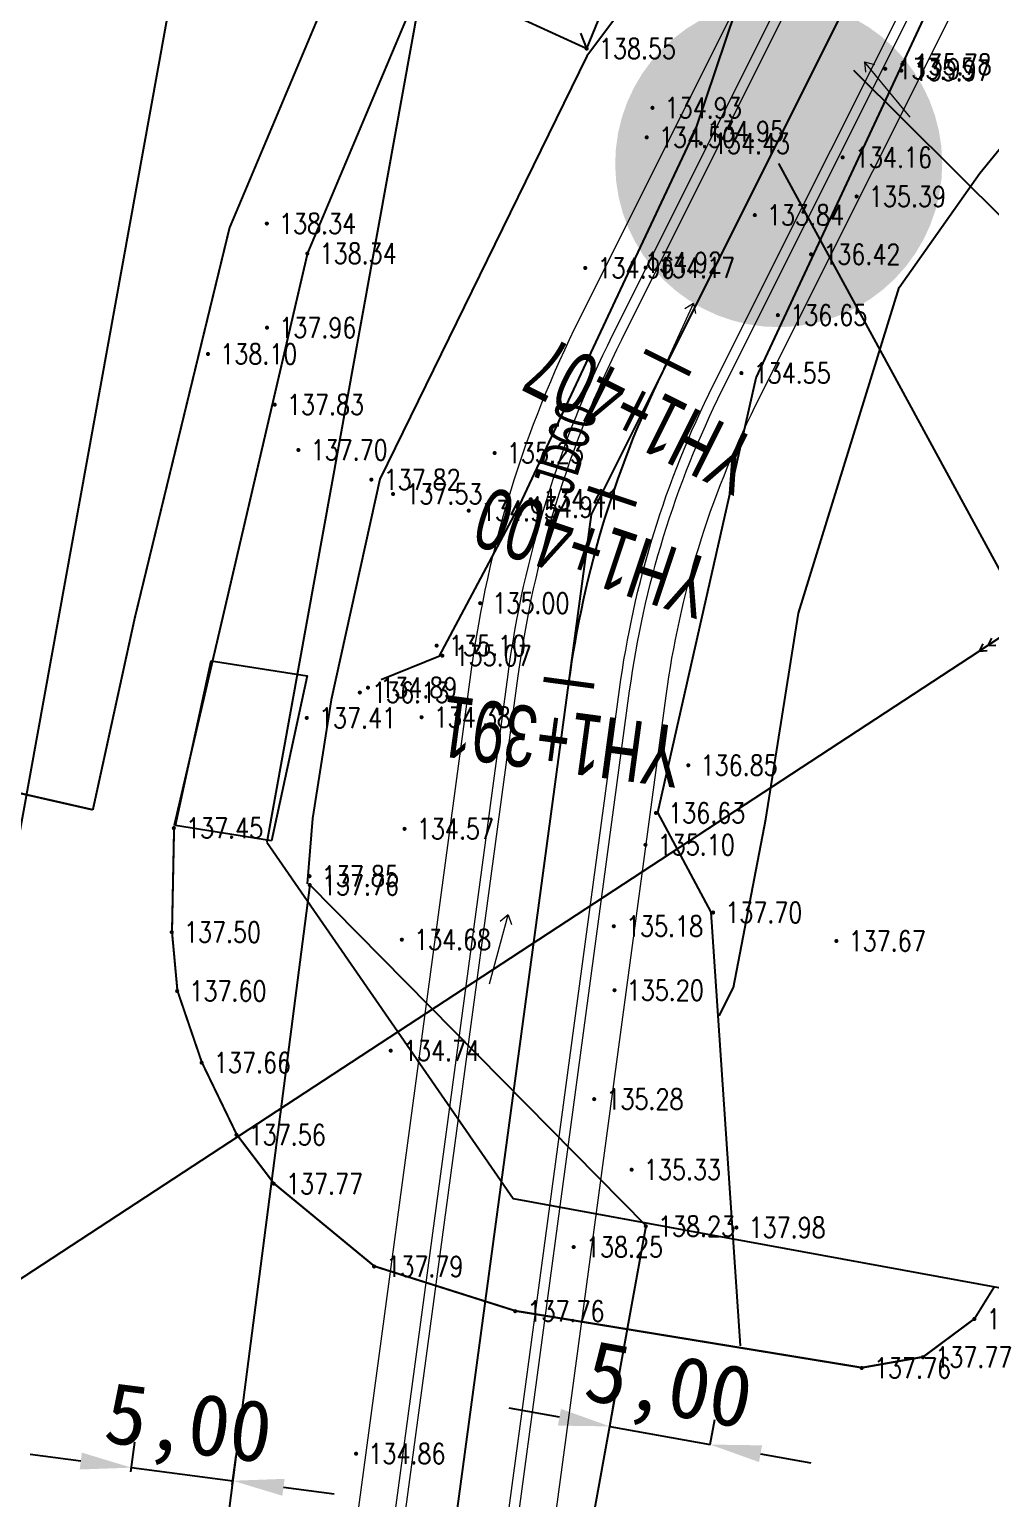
# Model space of a CAD drawing. Extents: x 529262 to 576451, y 2694391 to 2717535.
# Drawn here: x 562910.1 to 562957.1, y 2710312.2 to 2710384.1 of the extents above; entities that cross this region are included whole.
import ezdxf
from ezdxf.enums import TextEntityAlignment as Align
from ezdxf.xclip import XClip

# ---------------------------------------------------------------- set-up
doc = ezdxf.new("R2010")
doc.units = 0
doc.header["$XCLIPFRAME"] = 0
doc.linetypes.add('DASHED', pattern=[19.049999999999997, 12.7, -6.35])
for name, color, linetype in [('DLSS', 4, 'Continuous'), ('DMTZ', 8, 'Continuous'), ('GCD', 8, 'Continuous'), ('GPSCOMMON', 7, 'Continuous'), ('GXYZ', 8, 'Continuous'), ('JMD', 8, 'Continuous'), ('PP-COM', 7, 'Continuous'), ('RD-中线', 40, 'Continuous'), ('RD-红线', 7, 'Continuous'), ('交点标注', 3, 'Continuous'), ('桩号标注_YH', 2, 'Continuous'), ('道路中线_04护管挡墙', 7, 'Continuous')]:
    doc.layers.add(name, color=color, linetype=linetype)
doc.layers.add('SXSS', color=5, linetype='Continuous', lineweight=0)
doc.styles.add('EICAD', font='fsdb_e.shx', dxfattribs={"width": 0.707, "height": 2, "bigfont": 'tjhzf.shx'})
doc.styles.add('HZ', font='rs.shx', dxfattribs={"width": 0.8, "bigfont": 'hztxt.shx'})
doc.styles.add('JieTuHzTxt', font='smsim.shx', dxfattribs={"width": 0.7, "bigfont": 'smfs.shx'})
doc.styles.get("Standard").update_dxf_attribs({"font": '', "height": 2.5, "bigfont": 'smfs.shx'})
doc.styles.get('Standard').set_extended_font_data('FangSong_GB2312')
doc.linetypes.add('10421', pattern='A,2,[150,AAA.SHX,S=0.5,R=0,X=0,Y=0.5],1e-11', length=2.00000000001)
doc.dimstyles.new('ISO-25', dxfattribs={"dimtxt": 2.5, "dimasz": 2.5, "dimexe": 1.25, "dimexo": 0.625, "dimtad": 1, "dimtxsty": 'Standard', "dimcen": 2.5, "dimadec": 0, "dimazin": 0, "dimtfac": 1, "dimtmove": 0, "dimatfit": 3, "dimfxl": 1, "dimarcsym": 0})

# ---------------------------------------------------------------- blocks, each defined once
blk = doc.blocks.new('A$C19FD0107')
at = {"layer": 'RD-中线', "color": 8, "linetype": 'Continuous', "flags": 128}
blk.add_lwpolyline([(-8033.628305524588, 16256.58646985376), (-8094.490451902151, 15920.47733185068)], dxfattribs=at)
at = {"layer": 'RD-红线', "color": 8, "linetype": 'Continuous', "flags": 128}
for points in [[(-8060.247719615698, 16042.23435803037), (-8076.278789527714, 15953.7033184669)], [(-8064.224780417979, 15936.27669776417), (-8064.223672509193, 15936.27649456682), (-7831.849437870085, 15893.65763433976)]]:
    blk.add_lwpolyline(points, dxfattribs=at)
at = {"layer": 'RD-红线', "color": 8}
blk.add_lwpolyline([(-8076.278789535165, 15953.70331847621), (-8064.224780417979, 15936.27669776417, 0.4135538891699894)], format="xyb", dxfattribs=at)
blk = doc.blocks.new('GC200')
at = {"linetype": 'Continuous', "const_width": 0.2, "flags": 128}
blk.add_lwpolyline([(-0.1, 0, 1), (0.1, 0, 1)], format="xyb", close=True, dxfattribs=at)
blk = doc.blocks.new('gc086')
at = {"color": 8}
for p, q in [((0, 0), (7, 0)), ((7, 0), (6.180847955711008, 0.573576436351046)), ((7, 0), (6.180847955711008, -0.5735764363510459))]:
    blk.add_line(p, q, dxfattribs=at)
blk = doc.blocks.new('gc013a')
at = {"linetype": 'Continuous'}
blk.add_line((0.5, 0), (4, 0), dxfattribs=at)
at = {"linetype": 'Continuous', "flags": 128}
for points in [[(2.307212344848719, -0.4000565770862801), (3, 0), (2.307212344848719, 0.4000565770862801)], [(3.307212344848719, -0.4000565770862801), (4, 0), (3.307212344848719, 0.4000565770862801)]]:
    blk.add_lwpolyline(points, dxfattribs=at)
blk = doc.blocks.new('*D178')
at = {"layer": 'Defpoints', "color": 0, "transparency": 16777216}
for p in [(562914.9821922688, 2710312.886879141), (562920.0474180857, 2710313.0686027), (562919.9408316972, 2710312.245088662)]:
    blk.add_point(p, dxfattribs=at)
at = {"layer": 'GPSCOMMON', "color": 0, "lineweight": -2, "transparency": 16777216}
for p, q in [((562915.0624160785, 2710313.506709069), (562915.249226277, 2710314.950053036)), ((562912.6094589431, 2710314.031288418), (562910.1301392289, 2710314.352183657)), ((562920.021055507, 2710312.864918591), (562920.2078657054, 2710314.308262557)), ((562915.0887786574, 2710313.710393179), (562920.0474180857, 2710313.0686027)), ((562922.5267378, 2710312.747707461), (562925.0060575142, 2710312.426812222))]:
    blk.add_line(p, q, dxfattribs=at)
at = {"layer": 'GPSCOMMON', "color": 0, "transparency": 16777216}
for points in [[(562912.6629414828, 2710314.44450837), (562912.5559764032, 2710313.618068466), (562915.0887786574, 2710313.710393179)], [(562922.5802203398, 2710313.160927413), (562922.4732552601, 2710312.334487509), (562920.0474180857, 2710313.0686027)]]:
    blk.add_solid(points, dxfattribs=at)
at = {"layer": 'GPSCOMMON', "color": 0, "transparency": 16777216, "insert": (562917.8472772297, 2710315.546506091), "char_height": 3, "attachment_point": 5, "rotation": 352.62527676251335}
blk.add_mtext('5,00', dxfattribs=at)
blk = doc.blocks.new('*D179')
at = {"layer": 'Defpoints', "color": 0, "transparency": 16777216}
for p in [(562938.439216415, 2710315.466946388), (562943.4065275663, 2710314.837046527), (562943.3590069256, 2710314.574947884)]:
    blk.add_point(p, dxfattribs=at)
at = {"layer": 'GPSCOMMON', "color": 0, "lineweight": -2, "transparency": 16777216}
for p, q in [((562938.4867370557, 2710315.729045031), (562938.7097366815, 2710316.958992658)), ((562936.0268418003, 2710316.175044282), (562933.5669465449, 2710316.621043534)), ((562938.4867370557, 2710315.729045031), (562943.4065275663, 2710314.837046527)), ((562943.4065275663, 2710314.837046527), (562943.6295271922, 2710316.066994154)), ((562945.8664228217, 2710314.391047275), (562948.326318077, 2710313.945048023))]:
    blk.add_line(p, q, dxfattribs=at)
at = {"layer": 'GPSCOMMON', "color": 0, "transparency": 16777216}
for points in [[(562936.1011750089, 2710316.585026824), (562935.9525085917, 2710315.76506174), (562938.4867370557, 2710315.729045031)], [(562945.9407560303, 2710314.801029817), (562945.792089613, 2710313.981064732), (562943.4065275663, 2710314.837046527)]]:
    blk.add_solid(points, dxfattribs=at)
at = {"layer": 'GPSCOMMON', "color": 0, "transparency": 16777216, "insert": (562941.33465166, 2710317.42315465), "char_height": 3, "attachment_point": 5, "rotation": 349.72343923933647}
blk.add_mtext('5,00', dxfattribs=at)

msp = doc.modelspace()

# ---------------------------------------------------------------- linework, layer by layer
at = {"color": 8, "linetype": 'Continuous', "flags": 128}
msp.add_lwpolyline([(562970.3154484415, 2710362.324828923), (562950.4327377516, 2710382.067637948)], dxfattribs=at)
at = {"layer": 'Defpoints', "color": 1, "const_width": 8.000000000000002}
msp.add_lwpolyline([(562948.665812205, 2710373.996860715, 1), (562944.8432961397, 2710381.024546744, 1)], format="xyb", close=True, dxfattribs=at)
at = {"layer": 'Defpoints', "color": 1}
msp.add_lwpolyline([(563132.1480176683, 2710332.167592135), (562971.417688469, 2710332.167594273), (562946.7545541724, 2710377.510703729)], dxfattribs=at)
at = {"layer": 'DLSS', "color": 8, "linetype": 'Continuous', "const_width": 0.1, "flags": 128}
for points in [[(562940.6424195952, 2710423.634078833), (562919.8877064923, 2710374.369718631), (562915.2554455877, 2710355.30374747), (562913.2003483017, 2710345.896572086)], [(562944.2859522967, 2710421.944817453), (562923.706, 2710373.13), (562917.1801463272, 2710345.120269456)], [(562913.2003483017, 2710345.896572086), (562908.2710231923, 2710347.017720283)], [(562917.174, 2710345.019), (562917.072, 2710339.925), (562917.337, 2710337.045), (562918.533, 2710333.538), (562920.238, 2710330.01), (562922.061, 2710327.614), (562926.971, 2710323.567), (562933.873, 2710321.38), (562950.831, 2710318.601), (562953.824, 2710319.129), (562956.337, 2710320.999), (562957.288, 2710322.535)]]:
    msp.add_lwpolyline(points, dxfattribs=at)
at = {"layer": 'DMTZ', "linetype": '10421', "flags": 128}
for points in [[(562875.6569799479, 2710517.710590817), (562881.2096401585, 2710513.136962484), (562885.8431388825, 2710506.104024294), (562896.000156, 2710496.867496503), (562900.7433575162, 2710493.456907781), (562902.1508789615, 2710493.360564189), (562907.6460523225, 2710496.539927071), (562912.2171274893, 2710500.241607559), (562921.1455004993, 2710510.357186281), (562930.0326638538, 2710510.406242661), (562938.4989639116, 2710510.977422099), (562949.5544111542, 2710513.397228802), (562960.7241838808, 2710510.917154916), (562965.900569844, 2710508.986744726), (562966.3440000489, 2710506.266222232), (562965.2347387028, 2710499.058734157), (562962.1308346156, 2710488.921390429), (562959.7643030626, 2710481.926135489), (562959.3002978488, 2710474.520269713), (562961.6937498626, 2710463.040329047), (562963.5581915622, 2710459.007735341), (562967.210702914, 2710448.677929373), (562970.6649546735, 2710436.492808566), (562971.9549540539, 2710429.863424606), (562968.7550809688, 2710422.750517037), (562967.8558039883, 2710417.670041609), (562961.7334924304, 2710408.390111475), (562959.0452154493, 2710402.617356841), (562949.5074524239, 2710394.865299786), (562946.6224902859, 2710390.925632931), (562942.6737345892, 2710379.153828388), (562939.6081059823, 2710372.623244184), (562934.0775555337, 2710360.813837247), (562930.1231819652, 2710353.403101703), (562927.2984181283, 2710352.257563191)], [(562944.8905342725, 2710319.666674933), (562943.4460367159, 2710340.882053766), (562940.8488949165, 2710345.757917201), (562945.6593778692, 2710367.03223299), (562952.812, 2710382.379), (562955.1, 2710387.289), (562956.953, 2710391.425), (562957.516, 2710392.734), (562958.132, 2710393.59), (562960.729, 2710396.788), (562962.372, 2710398.981), (562964.7341316307, 2710401.346026551), (562979.6341219317, 2710426.341469314), (562979.0812583172, 2710431.950000533), (562976.9954590403, 2710436.714018357), (562974.7393901899, 2710442.754113016)], [(562943.8429270474, 2710335.820705438), (562944.5349908789, 2710337.208166282), (562946.1306971875, 2710345.43861579), (562947.721344441, 2710355.512438459), (562952.6474794883, 2710371.457033365), (562956.6019334289, 2710377.044531127), (562961.4576261857, 2710382.994409681), (562972.803, 2710403.56), (562973.161, 2710408.046), (562974.884, 2710412.934), (562983.2523833341, 2710425.544565476), (562999.4988488993, 2710429.017164759)]]:
    msp.add_lwpolyline(points, dxfattribs=at)
at = {"layer": 'DMTZ', "linetype": '10421'}
msp.add_lwpolyline([(562859.8497388082, 2710502.248493188), (562878.4213185481, 2710487.748831274), (562915.8853067025, 2710478.730757921), (562929.8618966059, 2710481.834375524), (562947.7578474227, 2710478.804650787), (562952.276, 2710466.641), (562956.312, 2710458.678), (562957.437, 2710448.749), (562960.849, 2710434.711), (562962.894, 2710429.434), (562964.283, 2710426.124), (562963.631, 2710423.873), (562959.426, 2710415.623), (562955.6416309146, 2710407.193488419), (562937.3592726418, 2710382.773345858), (562927.2458438115, 2710362.079754581), (562924.8596661334, 2710351.275596694), (562923.9404885652, 2710345.47398368), (562923.6828423964, 2710342.281494865)], dxfattribs=at)
at = {"layer": 'GXYZ', "linetype": 'Continuous'}
msp.add_line((562900.734880173, 2710317.102132672), (562956.5599802074, 2710353.662960799), dxfattribs=at)
at = {"layer": 'JMD', "linetype": 'Continuous'}
msp.add_line((562937.3686175079, 2710383.149358931), (562937.0746114951, 2710383.893375372), dxfattribs=at)
at = {"layer": 'JMD', "linetype": 'Continuous', "flags": 128}
for points in [[(562939.9047566092, 2710410.923785605), (562929.9490875797, 2710386.55477148), (562937.3686175079, 2710383.149358931), (562947.3242865372, 2710407.518373057)], [(562921.9473766928, 2710344.382677023), (562917.2412206314, 2710345.125205977), (562918.9808162982, 2710353.185735232), (562923.6869723594, 2710352.443206277)], [(562915.303, 2710276.412), (562932.831, 2710284.535), (562940.265, 2710325.537), (562923.822, 2710342.232)]]:
    msp.add_lwpolyline(points, close=True, dxfattribs=at)
at = {"layer": '交点标注', "linetype": 'DASHED'}
for p, q in [((562937.598774837, 2710360.349225712), (562941.3128479583, 2710367.782981256)), ((562936.488910384, 2710352.113737776), (562937.598774837, 2710360.349225712))]:
    msp.add_line(p, q, dxfattribs=at)
at = {"layer": '桩号标注_YH', "const_width": 0.25}
for points in [[(562940.1946452674, 2710368.341660718), (562942.4310506487, 2710367.224301792)], [(562937.4158352304, 2710361.627163713), (562939.7877923208, 2710360.837341226)], [(562935.2501092539, 2710352.280686152), (562937.7277115139, 2710351.9467894)]]:
    msp.add_lwpolyline(points, dxfattribs=at)
at = {"layer": '道路中线_04护管挡墙', "color": 8, "lineweight": 0}
for points in [[(562987.2385584045, 2710184.032784859), (562988.2594496588, 2710203.768798363, 0.08358961004489238), (562986.1695607592, 2710221.844086675), (562985.625910049, 2710223.721240418, 0.1051884195802238), (562976.8270131992, 2710240.157749693), (562968.6244262526, 2710249.874220368, -0.04103029982704433), (562964.326821406, 2710255.90552402), (562961.6050521415, 2710260.476288588, 0.1371222934011133), (562948.0402072802, 2710273.399175984), (562946.7299616454, 2710274.095727961, -0.04646447969234826), (562942.8245341858, 2710276.662733165), (562941.2604360213, 2710277.912999775, -0.2131135562814809), (562933.7053527292, 2710292.549614412), (562933.6960423895, 2710292.714047255, -0.04766593149550063), (562933.8447138937, 2710296.553846704), (562941.2459067231, 2710351.472656011, -0.08253332251952013), (562945.6067462901, 2710365.637652116), (562957.1119824407, 2710388.665500581, -0.03487245063679698), (562960.3120919788, 2710394.089064658), (562968.3094720754, 2710405.709374656, 0.1323975436464126), (562976.0747018538, 2710427.695273194), (562976.1498657804, 2710428.679103796, 0.0780063597128547), (562975.047184427, 2710442.529472372), (562969.4814839382, 2710465.760965831, -0.1370914387375173)], [(562984.9416293171, 2710184.151598865), (562985.9625205715, 2710203.887612369, 0.08358961004337145), (562983.960345987, 2710221.204266317), (562983.4166952767, 2710223.08142006, 0.1051884195786456), (562975.0695275065, 2710238.67409069), (562966.8669405598, 2710248.390561365, -0.04103029982797567), (562962.3506522806, 2710254.728767635), (562959.6288830162, 2710259.299532203, 0.1371222933982296), (562946.9605652578, 2710271.36832072), (562945.6503196228, 2710272.064872697, -0.0464644796915084), (562941.3884444193, 2710274.866168058), (562939.824346255, 2710276.116434669, -0.2131135562802619), (562931.4090307065, 2710292.419594537), (562931.3997203669, 2710292.584027378, -0.04766593149186037), (562931.5653198145, 2710296.861031716), (562938.9665126438, 2710351.779841023, -0.08253332251995493), (562943.5492533394, 2710366.665622329), (562955.05448949, 2710389.693470794, -0.03487245063810536), (562958.4174364604, 2710395.393012689), (562966.4148165568, 2710407.013322686, 0.1323975436422714), (562973.781384985, 2710427.870480897), (562973.8565489115, 2710428.8543115, 0.07800635971297411), (562972.8104784313, 2710441.993612045), (562967.2447779424, 2710465.225105505, -0.1370914387370714)], [(562985.4409617274, 2710184.125769733), (562986.4618529818, 2710203.861783237, 0.08358961004429738), (562984.4406100679, 2710221.343357699), (562983.8969593577, 2710223.220511443, 0.1051884195795183), (562975.4515896136, 2710238.996625256), (562967.2490026669, 2710248.713095931, -0.04103029982729311), (562962.7802542644, 2710254.984584241), (562960.0584849999, 2710259.555348809, 0.1371222934003933), (562947.1952700453, 2710271.809810995), (562945.8850244103, 2710272.506362971, -0.04646447969177672), (562941.7006378467, 2710275.25672569), (562940.1365396825, 2710276.506992301, -0.2131135562800673), (562931.9082311462, 2710292.447859727), (562931.8989208066, 2710292.612292569, -0.04766593149350836), (562932.0608402665, 2710296.794252366), (562939.4620330959, 2710351.713061673, -0.08253332251878127), (562943.9965344156, 2710366.442150543), (562955.5017705662, 2710389.469999008, -0.03487245063878715), (562958.8293180948, 2710395.109545726), (562966.8266981913, 2710406.729855723, 0.1323975436440935), (562974.2799321304, 2710427.832392266), (562974.3550960569, 2710428.816222868, 0.07800635971271046), (562973.2967188652, 2710442.110103421), (562967.7310183763, 2710465.34159688, -0.1370914387387408)], [(562979.448972804, 2710184.435719313), (562980.4698640584, 2710204.171732817, 0.08358961004179123), (562978.6774410971, 2710219.674261113), (562978.1337903868, 2710221.551414856, 0.1051884195755269), (562970.8668443279, 2710235.126210463), (562962.6642573813, 2710244.842681139, -0.04103029982680167), (562957.6250304591, 2710251.914784977), (562954.9032611947, 2710256.485549545, 0.1371222933958047), (562944.3788125955, 2710266.511927697), (562943.06856696, 2710267.208479674, -0.04646447968991898), (562937.9543167165, 2710270.570034107), (562936.3902185529, 2710271.820300717, -0.2131135562734835), (562925.9178258695, 2710292.108677442), (562925.90851553, 2710292.273110284, -0.04766593148590182), (562926.1145948425, 2710297.595604572), (562933.5157876719, 2710352.514413879, -0.082533322519043), (562938.6291615005, 2710369.123811967), (562950.1343976513, 2710392.151660433, -0.03487245063764906), (562953.8867384812, 2710398.511149283), (562961.8841185778, 2710410.13145928, 0.1323975436437146), (562968.2973663858, 2710428.28945584), (562968.3725303124, 2710429.273286444, 0.07800635970676223), (562967.4618336589, 2710440.712206918), (562961.89613317, 2710463.943700378, -0.1370914387325575)], [(562979.9483052143, 2710184.409890181), (562980.9691964687, 2710204.145903685, 0.08358961004284098), (562979.157705178, 2710219.813352495), (562978.6140544678, 2710221.690506238, 0.1051884195761904), (562971.2489064351, 2710235.448745029), (562963.0463194884, 2710245.165215705, -0.04103029982617946), (562958.0546324429, 2710252.170601582), (562955.3328631785, 2710256.74136615, 0.1371222933953563), (562944.613517383, 2710266.953417972), (562943.3032717477, 2710267.649969949, -0.04646447969134449), (562938.2665101441, 2710270.960591739), (562936.7024119804, 2710272.210858349, -0.2131135562775113), (562926.4170263093, 2710292.136942633), (562926.4077159698, 2710292.301375475, -0.04766593148711189), (562926.6101152946, 2710297.528825221), (562934.0113081239, 2710352.447634528, -0.08253332252014657), (562939.0764425768, 2710368.900340182), (562950.5816787275, 2710391.928188647, -0.03487245063853781), (562954.2986201157, 2710398.22768232), (562962.2960002123, 2710409.847992317, 0.1323975436457847), (562968.7959135312, 2710428.251367209), (562968.8710774578, 2710429.235197812, 0.0780063597096943), (562967.9480740927, 2710440.828698293), (562962.3823736039, 2710464.060191753, -0.1370914387339848)], [(562977.651376127, 2710184.528704186), (562978.6722673815, 2710204.264717691, 0.08358961004358269), (562976.9484904058, 2710219.173532137), (562976.4048396955, 2710221.050685881, 0.1051884195744248), (562969.4914207422, 2710233.965086025), (562961.2888337956, 2710243.681556702, -0.041030299827023), (562956.0784633176, 2710250.993845198), (562953.3566940532, 2710255.564609766, 0.1371222933978534), (562943.5338753606, 2710264.922562708), (562942.2236297247, 2710265.619114685, -0.04646447969145054), (562936.8304203774, 2710269.164026632), (562935.2663222142, 2710270.414293243, -0.2131135562729229), (562924.1207042865, 2710292.006922757), (562924.111393947, 2710292.1713556, -0.04766593148501081), (562924.3307212153, 2710297.836010233), (562931.7319140447, 2710352.754819541, -0.08253332251842498), (562937.018949626, 2710369.928310394), (562948.5241857768, 2710392.95615886, -0.03487245063749168), (562952.4039645971, 2710399.531630351), (562960.4013446937, 2710411.151940348, 0.13239754364403), (562966.5025966624, 2710428.426574913), (562966.577760589, 2710429.410405516, 0.07800635970627447), (562965.711368097, 2710440.292837967), (562960.1456676081, 2710463.524331428, -0.1370914387337673)]]:
    msp.add_lwpolyline(points, format="xyb", dxfattribs=at)
at = {"layer": '道路中线_04护管挡墙', "color": 1}
msp.add_lwpolyline([(562982.4449672657, 2710184.280744523), (562983.4658585201, 2710204.016758027, 0.08358961004311949), (562981.5590255825, 2710220.508809406), (562981.0153748723, 2710222.385963149, 0.1051884195776723), (562973.1592169708, 2710237.06141786), (562964.9566300241, 2710246.777888535, -0.04103029982703265), (562960.2026423617, 2710253.449684609), (562957.4808730973, 2710258.020449177, 0.1371222933969127), (562945.7870413205, 2710269.160869346), (562944.4767956852, 2710269.857421323, -0.04646447969141961), (562939.8274772817, 2710272.913379898), (562938.2633791177, 2710274.163646509, -0.2131135562811177), (562928.9130285078, 2710292.278268585), (562928.9037181684, 2710292.442701426, -0.04766593148924871), (562929.0877175545, 2710297.194928469), (562936.4889103839, 2710352.113737776, -0.08253332251883258), (562941.3128479581, 2710367.782981255), (562952.8180841088, 2710390.81082972, -0.03487245063833239), (562956.358028288, 2710396.810347505), (562964.3554083846, 2710408.430657502, 0.1323975436437905), (562971.2886492581, 2710428.060924053), (562971.3638131847, 2710429.044754656, 0.07800635971143671), (562970.379276262, 2710441.411155169), (562964.8135757732, 2710464.642648629, -0.1370914387354172)], format="xyb", dxfattribs=at)

# ---------------------------------------------------------------- block references
at = {"layer": 'GCD', "color": 3, "linetype": 'Continuous'}
ref = msp.add_blockref('GC200', (562937.3596552575, 2710383.13918991, 138.55), dxfattribs=dict(at, xscale=0.5, yscale=0.5, zscale=0.5))
ref.add_attrib('height', '138.55', dxfattribs={"linetype": 'Continuous', "height": 1, "style": 'HZ', "width": 0.8}).set_placement((562937.9596552575, 2710383.13918991, 138.55), align=Align.MIDDLE_LEFT)
ref = msp.add_blockref('GC200', (562951.9661897935, 2710382.152384138, 133.951), dxfattribs=dict(at, xscale=0.5, yscale=0.5, zscale=0.5))
ref.add_attrib('height', '133.95', dxfattribs={"linetype": 'Continuous', "height": 1, "style": 'HZ', "width": 0.8}).set_placement((562952.5661897935, 2710382.152384138, 133.951), align=Align.MIDDLE_LEFT)
at = {"layer": 'GCD', "linetype": 'Continuous'}
ref = msp.add_blockref('GC200', (562952.750654588, 2710382.066840719, 135.971), dxfattribs=dict(at, xscale=0.5, yscale=0.5, zscale=0.5))
ref.add_attrib('height', '135.97', dxfattribs={"linetype": 'Continuous', "height": 1, "style": 'HZ', "width": 0.8}).set_placement((562953.350654588, 2710382.066840719, 135.971), align=Align.MIDDLE_LEFT)
at = {"layer": 'GCD', "color": 3, "linetype": 'Continuous'}
ref = msp.add_blockref('GC200', (562952.7996552576, 2710382.363189911, 135.779), dxfattribs=dict(at, xscale=0.5, yscale=0.5, zscale=0.5))
ref.add_attrib('height', '135.78', dxfattribs={"linetype": 'Continuous', "height": 1, "style": 'HZ', "width": 0.8}).set_placement((562953.3996552576, 2710382.363189911, 135.779), align=Align.MIDDLE_LEFT)
at = {"layer": 'GCD', "linetype": 'Continuous'}
ref = msp.add_blockref('GC200', (562940.576954099, 2710380.242554978, 134.929), dxfattribs=dict(at, xscale=0.5, yscale=0.5, zscale=0.5))
ref.add_attrib('height', '134.93', dxfattribs={"linetype": 'Continuous', "height": 1, "style": 'HZ', "width": 0.8}).set_placement((562941.176954099, 2710380.242554978, 134.929), align=Align.MIDDLE_LEFT)
ref = msp.add_blockref('GC200', (562942.646954099, 2710379.089554979, 134.949), dxfattribs=dict(at, xscale=0.5, yscale=0.5, zscale=0.5))
ref.add_attrib('height', '134.95', dxfattribs={"linetype": 'Continuous', "height": 1, "style": 'HZ', "width": 0.8}).set_placement((562943.2469540989, 2710379.089554979, 134.949), align=Align.MIDDLE_LEFT)
ref = msp.add_blockref('GC200', (562940.2967114847, 2710378.797514968, 134.5), dxfattribs=dict(at, xscale=0.5, yscale=0.5, zscale=0.5))
ref.add_attrib('height', '134.50', dxfattribs={"linetype": 'Continuous', "height": 1, "style": 'HZ', "width": 0.8}).set_placement((562940.8967114846, 2710378.797514968, 134.5), align=Align.MIDDLE_LEFT)
ref = msp.add_blockref('GC200', (562942.939954099, 2710378.497554979, 134.425), dxfattribs=dict(at, xscale=0.5, yscale=0.5, zscale=0.5))
ref.add_attrib('height', '134.43', dxfattribs={"linetype": 'Continuous', "height": 1, "style": 'HZ', "width": 0.8}).set_placement((562943.539954099, 2710378.497554979, 134.425), align=Align.MIDDLE_LEFT)
ref = msp.add_blockref('GC200', (562949.8802867816, 2710377.815520025, 134.16), dxfattribs=dict(at, xscale=0.5, yscale=0.5, zscale=0.5))
ref.add_attrib('height', '134.16', dxfattribs={"linetype": 'Continuous', "height": 1, "style": 'HZ', "width": 0.8}).set_placement((562950.4802867816, 2710377.815520025, 134.16), align=Align.MIDDLE_LEFT)
ref = msp.add_blockref('GC200', (562950.5658768778, 2710375.904906328, 135.391), dxfattribs=dict(at, xscale=0.5, yscale=0.5, zscale=0.5))
ref.add_attrib('height', '135.39', dxfattribs={"linetype": 'Continuous', "height": 1, "style": 'HZ', "width": 0.8}).set_placement((562951.1658768777, 2710375.904906328, 135.391), align=Align.MIDDLE_LEFT)
ref = msp.add_blockref('GC200', (562945.584954099, 2710374.994554979, 133.838), dxfattribs=dict(at, xscale=0.5, yscale=0.5, zscale=0.5))
ref.add_attrib('height', '133.84', dxfattribs={"linetype": 'Continuous', "height": 1, "style": 'HZ', "width": 0.8}).set_placement((562946.184954099, 2710374.994554979, 133.838), align=Align.MIDDLE_LEFT)
at = {"layer": 'GCD', "color": 3, "linetype": 'Continuous'}
ref = msp.add_blockref('GC200', (562921.7116552576, 2710374.58018991, 138.341), dxfattribs=dict(at, xscale=0.5, yscale=0.5, zscale=0.5))
ref.add_attrib('height', '138.34', dxfattribs={"linetype": 'Continuous', "height": 1, "style": 'HZ', "width": 0.8}).set_placement((562922.3116552576, 2710374.58018991, 138.341), align=Align.MIDDLE_LEFT)
ref = msp.add_blockref('GC200', (562923.6936552576, 2710373.11418991, 138.339), dxfattribs=dict(at, xscale=0.5, yscale=0.5, zscale=0.5))
ref.add_attrib('height', '138.34', dxfattribs={"linetype": 'Continuous', "height": 1, "style": 'HZ', "width": 0.8}).set_placement((562924.2936552576, 2710373.11418991, 138.339), align=Align.MIDDLE_LEFT)
at = {"layer": 'GCD', "linetype": 'Continuous'}
ref = msp.add_blockref('GC200', (562939.6144682713, 2710372.676077611, 134.918), dxfattribs=dict(at, xscale=0.5, yscale=0.5, zscale=0.5))
ref.add_attrib('height', '134.92', dxfattribs={"linetype": 'Continuous', "height": 1, "style": 'HZ', "width": 0.8}).set_placement((562940.2144682712, 2710372.676077611, 134.918), align=Align.MIDDLE_LEFT)
ref = msp.add_blockref('GC200', (562948.338954099, 2710373.077554978, 136.418), dxfattribs=dict(at, xscale=0.5, yscale=0.5, zscale=0.5))
ref.add_attrib('height', '136.42', dxfattribs={"linetype": 'Continuous', "height": 1, "style": 'HZ', "width": 0.8}).set_placement((562948.938954099, 2710373.077554978, 136.418), align=Align.MIDDLE_LEFT)
ref = msp.add_blockref('GC200', (562937.2882057773, 2710372.409145357, 134.961), dxfattribs=dict(at, xscale=0.5, yscale=0.5, zscale=0.5))
ref.add_attrib('height', '134.96', dxfattribs={"linetype": 'Continuous', "height": 1, "style": 'HZ', "width": 0.8}).set_placement((562937.8882057773, 2710372.409145357, 134.961), align=Align.MIDDLE_LEFT)
ref = msp.add_blockref('GC200', (562940.2419540989, 2710372.424554978, 134.171), dxfattribs=dict(at, xscale=0.5, yscale=0.5, zscale=0.5))
ref.add_attrib('height', '134.17', dxfattribs={"linetype": 'Continuous', "height": 1, "style": 'HZ', "width": 0.8}).set_placement((562940.8419540989, 2710372.424554978, 134.171), align=Align.MIDDLE_LEFT)
ref = msp.add_blockref('GC200', (562946.713954099, 2710370.099554979, 136.65), dxfattribs=dict(at, xscale=0.5, yscale=0.5, zscale=0.5))
ref.add_attrib('height', '136.65', dxfattribs={"linetype": 'Continuous', "height": 1, "style": 'HZ', "width": 0.8}).set_placement((562947.313954099, 2710370.099554979, 136.65), align=Align.MIDDLE_LEFT)
at = {"layer": 'GCD', "color": 3, "linetype": 'Continuous'}
ref = msp.add_blockref('GC200', (562921.7196552575, 2710369.48618991, 137.963), dxfattribs=dict(at, xscale=0.5, yscale=0.5, zscale=0.5))
ref.add_attrib('height', '137.96', dxfattribs={"linetype": 'Continuous', "height": 1, "style": 'HZ', "width": 0.8}).set_placement((562922.3196552575, 2710369.48618991, 137.963), align=Align.MIDDLE_LEFT)
ref = msp.add_blockref('GC200', (562918.8316552576, 2710368.198189911, 138.098), dxfattribs=dict(at, xscale=0.5, yscale=0.5, zscale=0.5))
ref.add_attrib('height', '138.10', dxfattribs={"linetype": 'Continuous', "height": 1, "style": 'HZ', "width": 0.8}).set_placement((562919.4316552576, 2710368.198189911, 138.098), align=Align.MIDDLE_LEFT)
at = {"layer": 'GCD', "linetype": 'Continuous'}
ref = msp.add_blockref('GC200', (562944.9307253178, 2710367.263364895, 134.55), dxfattribs=dict(at, xscale=0.5, yscale=0.5, zscale=0.5))
ref.add_attrib('height', '134.55', dxfattribs={"linetype": 'Continuous', "height": 1, "style": 'HZ', "width": 0.8}).set_placement((562945.5307253178, 2710367.263364895, 134.55), align=Align.MIDDLE_LEFT)
at = {"layer": 'GCD', "color": 3, "linetype": 'Continuous'}
ref = msp.add_blockref('GC200', (562922.0986552576, 2710365.71918991, 137.832), dxfattribs=dict(at, xscale=0.5, yscale=0.5, zscale=0.5))
ref.add_attrib('height', '137.83', dxfattribs={"linetype": 'Continuous', "height": 1, "style": 'HZ', "width": 0.8}).set_placement((562922.6986552576, 2710365.71918991, 137.832), align=Align.MIDDLE_LEFT)
ref = msp.add_blockref('GC200', (562923.2556552576, 2710363.502189911, 137.701), dxfattribs=dict(at, xscale=0.5, yscale=0.5, zscale=0.5))
ref.add_attrib('height', '137.70', dxfattribs={"linetype": 'Continuous', "height": 1, "style": 'HZ', "width": 0.8}).set_placement((562923.8556552576, 2710363.502189911, 137.701), align=Align.MIDDLE_LEFT)
at = {"layer": 'GCD', "linetype": 'Continuous'}
ref = msp.add_blockref('GC200', (562932.8549540989, 2710363.353554979, 135.233), dxfattribs=dict(at, xscale=0.5, yscale=0.5, zscale=0.5))
ref.add_attrib('height', '135.23', dxfattribs={"linetype": 'Continuous', "height": 1, "style": 'HZ', "width": 0.8}).set_placement((562933.4549540989, 2710363.353554979, 135.233), align=Align.MIDDLE_LEFT)
at = {"layer": 'GCD', "color": 3, "linetype": 'Continuous'}
ref = msp.add_blockref('GC200', (562926.8276552575, 2710362.05418991, 137.821), dxfattribs=dict(at, xscale=0.5, yscale=0.5, zscale=0.5))
ref.add_attrib('height', '137.82', dxfattribs={"linetype": 'Continuous', "height": 1, "style": 'HZ', "width": 0.8}).set_placement((562927.4276552575, 2710362.05418991, 137.821), align=Align.MIDDLE_LEFT)
ref = msp.add_blockref('GC200', (562927.8896552576, 2710361.34718991, 137.534), dxfattribs=dict(at, xscale=0.5, yscale=0.5, zscale=0.5))
ref.add_attrib('height', '137.53', dxfattribs={"linetype": 'Continuous', "height": 1, "style": 'HZ', "width": 0.8}).set_placement((562928.4896552576, 2710361.34718991, 137.534), align=Align.MIDDLE_LEFT)
at = {"layer": 'GCD', "linetype": 'Continuous'}
ref = msp.add_blockref('GC200', (562934.622954099, 2710361.092554979, 134.413), dxfattribs=dict(at, xscale=0.5, yscale=0.5, zscale=0.5))
ref.add_attrib('height', '134.41', dxfattribs={"linetype": 'Continuous', "height": 1, "style": 'HZ', "width": 0.8}).set_placement((562935.222954099, 2710361.092554979, 134.413), align=Align.MIDDLE_LEFT)
ref = msp.add_blockref('GC200', (562931.5897035147, 2710360.533589258, 134.95), dxfattribs=dict(at, xscale=0.5, yscale=0.5, zscale=0.5))
ref.add_attrib('height', '134.95', dxfattribs={"linetype": 'Continuous', "height": 1, "style": 'HZ', "width": 0.8}).set_placement((562932.1897035147, 2710360.533589258, 134.95), align=Align.MIDDLE_LEFT)
ref = msp.add_blockref('GC200', (562933.981954099, 2710360.704554979, 134.914), dxfattribs=dict(at, xscale=0.5, yscale=0.5, zscale=0.5))
ref.add_attrib('height', '134.91', dxfattribs={"linetype": 'Continuous', "height": 1, "style": 'HZ', "width": 0.8}).set_placement((562934.581954099, 2710360.704554979, 134.914), align=Align.MIDDLE_LEFT)
ref = msp.add_blockref('GC200', (562932.146954099, 2710356.005554979, 135.004), dxfattribs=dict(at, xscale=0.5, yscale=0.5, zscale=0.5))
ref.add_attrib('height', '135.00', dxfattribs={"linetype": 'Continuous', "height": 1, "style": 'HZ', "width": 0.8}).set_placement((562932.7469540989, 2710356.005554979, 135.004), align=Align.MIDDLE_LEFT)
ref = msp.add_blockref('GC200', (562930.0181254962, 2710353.932632794, 135.1), dxfattribs=dict(at, xscale=0.5, yscale=0.5, zscale=0.5))
ref.add_attrib('height', '135.10', dxfattribs={"linetype": 'Continuous', "height": 1, "style": 'HZ', "width": 0.8}).set_placement((562930.6181254962, 2710353.932632794, 135.1), align=Align.MIDDLE_LEFT)
ref = msp.add_blockref('GC200', (562930.298954099, 2710353.434554979, 135.067), dxfattribs=dict(at, xscale=0.5, yscale=0.5, zscale=0.5))
ref.add_attrib('height', '135.07', dxfattribs={"linetype": 'Continuous', "height": 1, "style": 'HZ', "width": 0.8}).set_placement((562930.8989540989, 2710353.434554979, 135.067), align=Align.MIDDLE_LEFT)
ref = msp.add_blockref('GC200', (562926.2619540989, 2710351.634554978, 136.13), dxfattribs=dict(at, xscale=0.5, yscale=0.5, zscale=0.5))
ref.add_attrib('height', '136.13', dxfattribs={"linetype": 'Continuous', "height": 1, "style": 'HZ', "width": 0.8}).set_placement((562926.8619540989, 2710351.634554978, 136.13), align=Align.MIDDLE_LEFT)
ref = msp.add_blockref('GC200', (562926.657954099, 2710351.870554978, 134.893), dxfattribs=dict(at, xscale=0.5, yscale=0.5, zscale=0.5))
ref.add_attrib('height', '134.89', dxfattribs={"linetype": 'Continuous', "height": 1, "style": 'HZ', "width": 0.8}).set_placement((562927.257954099, 2710351.870554978, 134.893), align=Align.MIDDLE_LEFT)
ref = msp.add_blockref('GC200', (562923.6659540989, 2710350.392554978, 137.407), dxfattribs=dict(at, xscale=0.5, yscale=0.5, zscale=0.5))
ref.add_attrib('height', '137.41', dxfattribs={"linetype": 'Continuous', "height": 1, "style": 'HZ', "width": 0.8}).set_placement((562924.2659540989, 2710350.392554978, 137.407), align=Align.MIDDLE_LEFT)
ref = msp.add_blockref('GC200', (562929.2808027455, 2710350.425064601, 134.378), dxfattribs=dict(at, xscale=0.5, yscale=0.5, zscale=0.5))
ref.add_attrib('height', '134.38', dxfattribs={"linetype": 'Continuous', "height": 1, "style": 'HZ', "width": 0.8}).set_placement((562929.8808027455, 2710350.425064601, 134.378), align=Align.MIDDLE_LEFT)
at = {"layer": 'GCD', "color": 3, "linetype": 'Continuous'}
ref = msp.add_blockref('GC200', (562942.3306738742, 2710348.074420743, 136.853), dxfattribs=dict(at, xscale=0.5, yscale=0.5, zscale=0.5))
ref.add_attrib('height', '136.85', dxfattribs={"linetype": 'Continuous', "height": 1, "style": 'HZ', "width": 0.8}).set_placement((562942.9306738742, 2710348.074420743, 136.853), align=Align.MIDDLE_LEFT)
at = {"layer": 'GCD', "linetype": 'Continuous'}
ref = msp.add_blockref('GC200', (562940.745954099, 2710345.740554979, 136.632), dxfattribs=dict(at, xscale=0.5, yscale=0.5, zscale=0.5))
ref.add_attrib('height', '136.63', dxfattribs={"linetype": 'Continuous', "height": 1, "style": 'HZ', "width": 0.8}).set_placement((562941.345954099, 2710345.740554979, 136.632), align=Align.MIDDLE_LEFT)
at = {"layer": 'GCD', "color": 3, "linetype": 'Continuous'}
ref = msp.add_blockref('GC200', (562917.1616552576, 2710345.00318991, 137.446), dxfattribs=dict(at, xscale=0.5, yscale=0.5, zscale=0.5))
ref.add_attrib('height', '137.45', dxfattribs={"linetype": 'Continuous', "height": 1, "style": 'HZ', "width": 0.8}).set_placement((562917.7616552575, 2710345.00318991, 137.446), align=Align.MIDDLE_LEFT)
at = {"layer": 'GCD', "linetype": 'Continuous'}
ref = msp.add_blockref('GC200', (562928.4486662215, 2710344.96396699, 134.57), dxfattribs=dict(at, xscale=0.5, yscale=0.5, zscale=0.5))
ref.add_attrib('height', '134.57', dxfattribs={"linetype": 'Continuous', "height": 1, "style": 'HZ', "width": 0.8}).set_placement((562929.0486662214, 2710344.96396699, 134.57), align=Align.MIDDLE_LEFT)
ref = msp.add_blockref('GC200', (562940.2355896403, 2710344.181331117, 135.1), dxfattribs=dict(at, xscale=0.5, yscale=0.5, zscale=0.5))
ref.add_attrib('height', '135.10', dxfattribs={"linetype": 'Continuous', "height": 1, "style": 'HZ', "width": 0.8}).set_placement((562940.8355896403, 2710344.181331117, 135.1), align=Align.MIDDLE_LEFT)
at = {"layer": 'GCD', "color": 3, "linetype": 'Continuous'}
ref = msp.add_blockref('GC200', (562923.7996552576, 2710342.64918991, 137.852), dxfattribs=dict(at, xscale=0.5, yscale=0.5, zscale=0.5))
ref.add_attrib('height', '137.85', dxfattribs={"linetype": 'Continuous', "height": 1, "style": 'HZ', "width": 0.8}).set_placement((562924.3996552576, 2710342.64918991, 137.852), align=Align.MIDDLE_LEFT)
ref = msp.add_blockref('GC200', (562923.8096552576, 2710342.21618991, 137.757), dxfattribs=dict(at, xscale=0.5, yscale=0.5, zscale=0.5))
ref.add_attrib('height', '137.76', dxfattribs={"linetype": 'Continuous', "height": 1, "style": 'HZ', "width": 0.8}).set_placement((562924.4096552576, 2710342.21618991, 137.757), align=Align.MIDDLE_LEFT)
at = {"layer": 'GCD', "linetype": 'Continuous'}
ref = msp.add_blockref('GC200', (562943.543954099, 2710340.870554978, 137.703), dxfattribs=dict(at, xscale=0.5, yscale=0.5, zscale=0.5))
ref.add_attrib('height', '137.70', dxfattribs={"linetype": 'Continuous', "height": 1, "style": 'HZ', "width": 0.8}).set_placement((562944.1439540989, 2710340.870554978, 137.703), align=Align.MIDDLE_LEFT)
ref = msp.add_blockref('GC200', (562938.686954099, 2710340.200554979, 135.179), dxfattribs=dict(at, xscale=0.5, yscale=0.5, zscale=0.5))
ref.add_attrib('height', '135.18', dxfattribs={"linetype": 'Continuous', "height": 1, "style": 'HZ', "width": 0.8}).set_placement((562939.286954099, 2710340.200554979, 135.179), align=Align.MIDDLE_LEFT)
at = {"layer": 'GCD', "color": 3, "linetype": 'Continuous'}
ref = msp.add_blockref('GC200', (562917.0596552576, 2710339.90918991, 137.5), dxfattribs=dict(at, xscale=0.5, yscale=0.5, zscale=0.5))
ref.add_attrib('height', '137.50', dxfattribs={"linetype": 'Continuous', "height": 1, "style": 'HZ', "width": 0.8}).set_placement((562917.6596552576, 2710339.90918991, 137.5), align=Align.MIDDLE_LEFT)
at = {"layer": 'GCD', "linetype": 'Continuous'}
ref = msp.add_blockref('GC200', (562928.3157150645, 2710339.543264883, 134.68), dxfattribs=dict(at, xscale=0.5, yscale=0.5, zscale=0.5))
ref.add_attrib('height', '134.68', dxfattribs={"linetype": 'Continuous', "height": 1, "style": 'HZ', "width": 0.8}).set_placement((562928.9157150645, 2710339.543264883, 134.68), align=Align.MIDDLE_LEFT)
at = {"layer": 'GCD', "color": 3, "linetype": 'Continuous'}
ref = msp.add_blockref('GC200', (562949.5796552575, 2710339.47818991, 137.668), dxfattribs=dict(at, xscale=0.5, yscale=0.5, zscale=0.5))
ref.add_attrib('height', '137.67', dxfattribs={"linetype": 'Continuous', "height": 1, "style": 'HZ', "width": 0.8}).set_placement((562950.1796552575, 2710339.47818991, 137.668), align=Align.MIDDLE_LEFT)
ref = msp.add_blockref('GC200', (562917.3246552576, 2710337.02918991, 137.599), dxfattribs=dict(at, xscale=0.5, yscale=0.5, zscale=0.5))
ref.add_attrib('height', '137.60', dxfattribs={"linetype": 'Continuous', "height": 1, "style": 'HZ', "width": 0.8}).set_placement((562917.9246552576, 2710337.02918991, 137.599), align=Align.MIDDLE_LEFT)
at = {"layer": 'GCD', "linetype": 'Continuous'}
ref = msp.add_blockref('GC200', (562938.7212176975, 2710337.068626271, 135.2), dxfattribs=dict(at, xscale=0.5, yscale=0.5, zscale=0.5))
ref.add_attrib('height', '135.20', dxfattribs={"linetype": 'Continuous', "height": 1, "style": 'HZ', "width": 0.8}).set_placement((562939.3212176975, 2710337.068626271, 135.2), align=Align.MIDDLE_LEFT)
ref = msp.add_blockref('GC200', (562927.7750823387, 2710334.11190585, 134.74), dxfattribs=dict(at, xscale=0.5, yscale=0.5, zscale=0.5))
ref.add_attrib('height', '134.74', dxfattribs={"linetype": 'Continuous', "height": 1, "style": 'HZ', "width": 0.8}).set_placement((562928.3750823387, 2710334.11190585, 134.74), align=Align.MIDDLE_LEFT)
at = {"layer": 'GCD', "color": 3, "linetype": 'Continuous'}
ref = msp.add_blockref('GC200', (562918.5206552576, 2710333.522189911, 137.664), dxfattribs=dict(at, xscale=0.5, yscale=0.5, zscale=0.5))
ref.add_attrib('height', '137.66', dxfattribs={"linetype": 'Continuous', "height": 1, "style": 'HZ', "width": 0.8}).set_placement((562919.1206552576, 2710333.522189911, 137.664), align=Align.MIDDLE_LEFT)
at = {"layer": 'GCD', "linetype": 'Continuous'}
ref = msp.add_blockref('GC200', (562937.7269972928, 2710331.740380181, 135.28), dxfattribs=dict(at, xscale=0.5, yscale=0.5, zscale=0.5))
ref.add_attrib('height', '135.28', dxfattribs={"linetype": 'Continuous', "height": 1, "style": 'HZ', "width": 0.8}).set_placement((562938.3269972928, 2710331.740380181, 135.28), align=Align.MIDDLE_LEFT)
at = {"layer": 'GCD', "color": 3, "linetype": 'Continuous'}
ref = msp.add_blockref('GC200', (562920.2256552576, 2710329.99418991, 137.562), dxfattribs=dict(at, xscale=0.5, yscale=0.5, zscale=0.5))
ref.add_attrib('height', '137.56', dxfattribs={"linetype": 'Continuous', "height": 1, "style": 'HZ', "width": 0.8}).set_placement((562920.8256552576, 2710329.99418991, 137.562), align=Align.MIDDLE_LEFT)
at = {"layer": 'GCD', "linetype": 'Continuous'}
ref = msp.add_blockref('GC200', (562939.557954099, 2710328.288554979, 135.331), dxfattribs=dict(at, xscale=0.5, yscale=0.5, zscale=0.5))
ref.add_attrib('height', '135.33', dxfattribs={"linetype": 'Continuous', "height": 1, "style": 'HZ', "width": 0.8}).set_placement((562940.157954099, 2710328.288554979, 135.331), align=Align.MIDDLE_LEFT)
at = {"layer": 'GCD', "color": 3, "linetype": 'Continuous'}
ref = msp.add_blockref('GC200', (562922.0486552576, 2710327.59818991, 137.766), dxfattribs=dict(at, xscale=0.5, yscale=0.5, zscale=0.5))
ref.add_attrib('height', '137.77', dxfattribs={"linetype": 'Continuous', "height": 1, "style": 'HZ', "width": 0.8}).set_placement((562922.6486552575, 2710327.59818991, 137.766), align=Align.MIDDLE_LEFT)
ref = msp.add_blockref('GC200', (562940.2526552576, 2710325.52118991, 138.228), dxfattribs=dict(at, xscale=0.5, yscale=0.5, zscale=0.5))
ref.add_attrib('height', '138.23', dxfattribs={"linetype": 'Continuous', "height": 1, "style": 'HZ', "width": 0.8}).set_placement((562940.8526552576, 2710325.52118991, 138.228), align=Align.MIDDLE_LEFT)
at = {"layer": 'GCD', "linetype": 'Continuous'}
ref = msp.add_blockref('GC200', (562944.683954099, 2710325.458554978, 137.976), dxfattribs=dict(at, xscale=0.5, yscale=0.5, zscale=0.5))
ref.add_attrib('height', '137.98', dxfattribs={"linetype": 'Continuous', "height": 1, "style": 'HZ', "width": 0.8}).set_placement((562945.2839540989, 2710325.458554978, 137.976), align=Align.MIDDLE_LEFT)
ref = msp.add_blockref('GC200', (562936.7235956662, 2710324.502960519, 138.25), dxfattribs=dict(at, xscale=0.5, yscale=0.5, zscale=0.5))
ref.add_attrib('height', '138.25', dxfattribs={"linetype": 'Continuous', "height": 1, "style": 'HZ', "width": 0.8}).set_placement((562937.3235956662, 2710324.502960519, 138.25), align=Align.MIDDLE_LEFT)
at = {"layer": 'GCD', "color": 3, "linetype": 'Continuous'}
ref = msp.add_blockref('GC200', (562926.9586552576, 2710323.55118991, 137.793), dxfattribs=dict(at, xscale=0.5, yscale=0.5, zscale=0.5))
ref.add_attrib('height', '137.79', dxfattribs={"linetype": 'Continuous', "height": 1, "style": 'HZ', "width": 0.8}).set_placement((562927.5586552576, 2710323.55118991, 137.793), align=Align.MIDDLE_LEFT)
ref = msp.add_blockref('GC200', (562933.8606552576, 2710321.36418991, 137.761), dxfattribs=dict(at, xscale=0.5, yscale=0.5, zscale=0.5))
ref.add_attrib('height', '137.76', dxfattribs={"linetype": 'Continuous', "height": 1, "style": 'HZ', "width": 0.8}).set_placement((562934.4606552576, 2710321.36418991, 137.761), align=Align.MIDDLE_LEFT)
ref = msp.add_blockref('GC200', (562956.3246552576, 2710320.98318991, 137.714), dxfattribs=dict(at, xscale=0.5, yscale=0.5, zscale=0.5))
ref.add_attrib('height', '137.71', dxfattribs={"linetype": 'Continuous', "height": 1, "style": 'HZ', "width": 0.8}).set_placement((562956.9246552576, 2710320.98318991, 137.714), align=Align.MIDDLE_LEFT)
ref = msp.add_blockref('GC200', (562950.8186552576, 2710318.58518991, 137.756), dxfattribs=dict(at, xscale=0.5, yscale=0.5, zscale=0.5))
ref.add_attrib('height', '137.76', dxfattribs={"linetype": 'Continuous', "height": 1, "style": 'HZ', "width": 0.8}).set_placement((562951.4186552576, 2710318.58518991, 137.756), align=Align.MIDDLE_LEFT)
ref = msp.add_blockref('GC200', (562953.8116552576, 2710319.113189911, 137.765), dxfattribs=dict(at, xscale=0.5, yscale=0.5, zscale=0.5))
ref.add_attrib('height', '137.77', dxfattribs={"linetype": 'Continuous', "height": 1, "style": 'HZ', "width": 0.8}).set_placement((562954.4116552576, 2710319.113189911, 137.765), align=Align.MIDDLE_LEFT)
at = {"layer": 'GCD', "linetype": 'Continuous'}
ref = msp.add_blockref('GC200', (562926.0804406332, 2710314.392059656, 134.86), dxfattribs=dict(at, xscale=0.5, yscale=0.5, zscale=0.5))
ref.add_attrib('height', '134.86', dxfattribs={"linetype": 'Continuous', "height": 1, "style": 'HZ', "width": 0.8}).set_placement((562926.6804406332, 2710314.392059656, 134.86), align=Align.MIDDLE_LEFT)
at = {"layer": 'GXYZ', "linetype": 'Continuous', "xscale": 0.5000000000303295, "yscale": 0.5000000000303295, "rotation": 213.2214859905802}
msp.add_blockref('gc013a', (562958.2330980428, 2710354.758714745), dxfattribs=at)
at = {"layer": 'PP-COM'}
ref = msp.add_blockref('A$C19FD0107', (570997.9927985519, 2694390.602628201), dxfattribs=at)
XClip(ref).set_block_clipping_path([(-9366.438313488383, 14428.60439108219), (-3328.44807433628, 17452.748486375436)])
at = {"layer": 'SXSS', "color": 8, "linetype": 'Continuous'}
for p, xscale, yscale, zscale, rotation in [((562953.1869521914, 2710379.790120638), 0.5000000001994516, 0.5000000001994516, 0.5000000001994516, 129.5569646452831), ((562941.1326382287, 2710367.482691229), 0.5000000001462125, 0.5000000001462125, 0.5000000001462125, 65.3318322917882), ((562932.6101373773, 2710337.374122272), 0.5000000000404136, 0.5000000000404136, 0.5000000000404136, 75.03371959168027)]:
    msp.add_blockref('gc086', p, dxfattribs=dict(at, xscale=xscale, yscale=yscale, zscale=zscale, rotation=rotation))

# ---------------------------------------------------------------- texts
at = {"layer": '交点标注', "style": 'EICAD', "width": 0.707}
msp.add_text('JD60', height=2, rotation=72.88848006734119, dxfattribs=at).set_placement((562936.304033338, 2710363.62896718), align=Align.MIDDLE_CENTER)
at = {"layer": '桩号标注_YH', "style": 'JieTuHzTxt', "width": 0.7}
for s, rotation, p in [('YH1+407', 153.4522449407619, (562941.0893761727, 2710367.335700179)), ('YH1+400', 161.5830945261413, (562938.4438492781, 2710360.757861052)), ('YH1+391', 172.3247151879594, (562936.4221310334, 2710351.618217324))]:
    msp.add_text(s, height=3, rotation=rotation, dxfattribs=at).set_placement(p, align=Align.BOTTOM_CENTER)

# ---------------------------------------------------------------- dimensions: what is measured, and where the dimension line sits
at = {"layer": 'GPSCOMMON'}
for base, p1, p2, angle, picture, middle in [((562943.4065275663, 2710314.837046527), (562938.439216415, 2710315.466946388), (562943.3590069257, 2710314.574947884), 349.72343923408596, '*D179', (562940.946632311, 2710315.283045779)), ((562920.0474180857, 2710313.0686027), (562914.9821922688, 2710312.886879141), (562919.9408316972, 2710312.245088662), 352.6252767572214, '*D178', (562917.5680983715, 2710313.389497939))]:
    dim = msp.add_linear_dim(base=base, p1=p1, p2=p2, angle=angle, dimstyle='ISO-25', override={"dimzin": 0, "dimfxl": 2, "dimfxlon": 1}, dxfattribs=at)
    dim.commit()
    dim.dimension.update_dxf_attribs({"geometry": picture, "text_midpoint": middle, "dimtype": 161})

doc.saveas('drawing.dxf')
